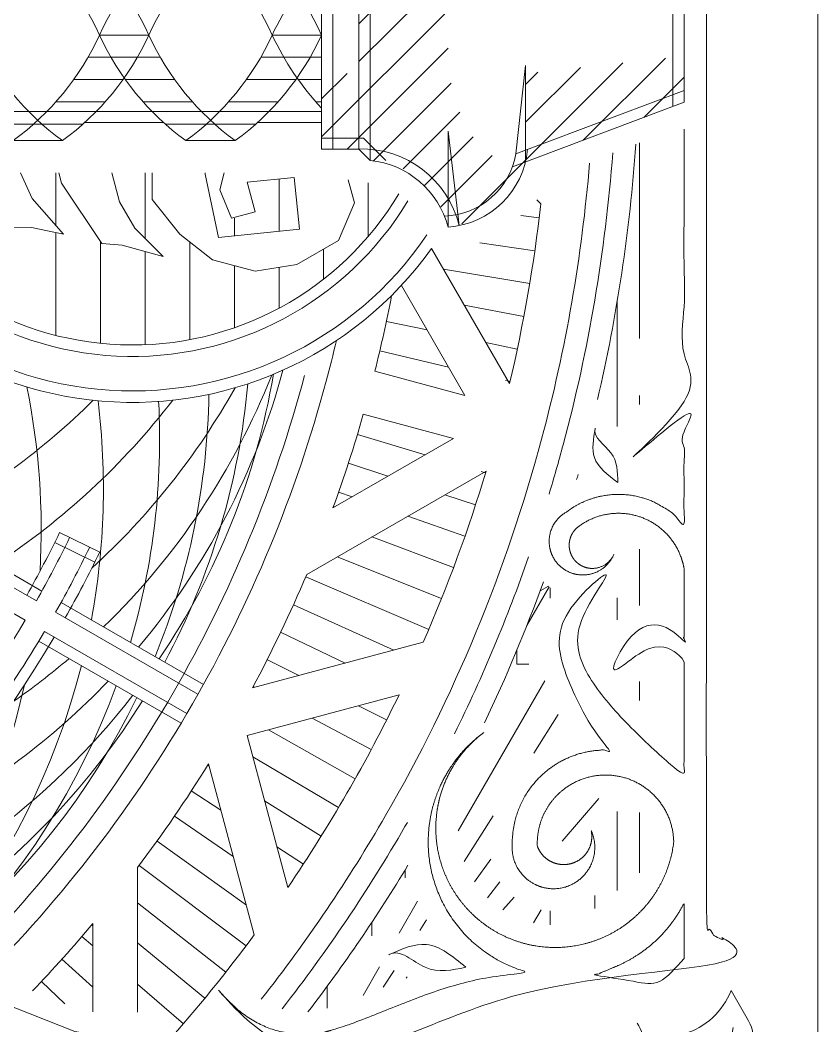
# Model space of a CAD drawing. Header units: inches. Extents: x -1.5 to 24.5, y -14.4 to 30.8.
# Drawn here: x 19.899 to 20.458, y 28.61 to 29.315 of the extents above; entities that cross this region are included whole.
import ezdxf

# ---------------------------------------------------------------- set-up
doc = ezdxf.new("R2010")
doc.units = ezdxf.units.IN
doc.header["$MEASUREMENT"] = 0
doc.layers.add('NOPLOT', color=5, linetype='Continuous', lineweight=5)

# ---------------------------------------------------------------- blocks, each defined once
blk = doc.blocks.new('HandleStrap')
at = {"layer": 'NOPLOT'}
for p, q in [((-0.02529774804891005, 0.06566534515923905), (-0.02529774804891005, 0.1210659789685735)), ((1.77635683940025e-15, -0.0345856918007339), (-1.77635683940025e-15, 0.0345856918007339)), ((-0.02529774804891005, -0.06566534515923905), (-0.02529774804891005, -0.1210659789685735))]:
    blk.add_line(p, q, dxfattribs=at)
for centre, start, end in [((-0.3062195709558644, -0.188830734984208), 36.11432279072072, 65.33789402438366), ((-0.3062195709558644, -0.2580021185856793), 36.11432279072072, 65.33789402438366), ((-0.3062195709558626, 0.2580021185856811), 294.6621059756164, 323.885677209279), ((-0.3062195709558626, 0.1888307349842098), 294.6621059756164, 323.885677209279)]:
    blk.add_arc(centre, 0.3790584722621901, start, end, dxfattribs=at)
blk = doc.blocks.new('Outline')
at = {"layer": 'NOPLOT', "color": 1}
blk.add_line((-1.0625, 2.5), (-5.015595781836001e-16, 2.5), dxfattribs=at)
blk = doc.blocks.new('BG')
at = {"layer": 'NOPLOT', "color": 5}
for p, q in [((-1.900896346910947, 2.375000000000001), (-1.763879039897381, 2.375000000000001)), ((-1.723991175107866, 2.375000000000001), (-1.717587358487705, 2.375000000000001)), ((-1.616282310110622, 2.375000000000001), (-1.57665834627422, 2.375000000000001)), ((-1.52349738256674, 2.375000000000001), (-1.510245742622708, 2.375000000000001)), ((-1.431815858245461, 2.375000000000001), (-1.389450307664324, 2.375000000000001)), ((-1.789659036589265, 2.359375000000001), (-1.702257977811614, 2.359375000000001)), ((-1.582099177903411, 2.359375000000001), (-1.566807442702986, 2.359375000000001)), ((-1.43240217518877, 2.359375000000001), (-1.376989785963037, 2.359375000000001)), ((-1.373490730234694, 2.343750000000003), (-1.364529264261751, 2.343750000000003)), ((-1.562733101763094, 2.29614352572438), (-1.589804695722458, 2.311773317784213)), ((-1.589164877074017, 2.312500000000001), (-1.581847796921457, 2.312500000000001)), ((-1.352913421563997, 2.312500000000001), (-1.362712184541545, 2.312500000000001)), ((-1.860919135385362, 2.303087725314862), (-1.85812266607345, 2.305884194626775)), ((-1.8484857448555, 2.304759140229624), (-1.850036151949183, 2.291985418938803)), ((-1.586968442974868, 2.305407419490704), (-1.590311480553522, 2.311197730428544)), ((-1.354454396299747, 2.300893759058652), (-1.363516731647168, 2.306125900810972)), ((-1.825355211754617, 2.301693600351874), (-1.830897086787356, 2.263133951505579)), ((-1.802297572079667, 2.298120877455641), (-1.812317244345852, 2.237838054590051)), ((-1.779323945460249, 2.294042694499381), (-1.787200236287381, 2.252339365953847)), ((-1.535728160548546, 2.297465314914771), (-1.535728160548546, 2.289062500000001)), ((-1.732276971987531, 2.284049327382138), (-1.826952055760392, 2.229388642280326)), ((-1.756445411010366, 2.289461018201483), (-1.761116088798016, 2.267399055528414)), ((-1.733673001985485, 2.284378058091807), (-1.734407354779194, 2.281250000000026)), ((-1.545259691325461, 2.289062500000001), (-1.535728160548546, 2.289062500000001)), ((-1.670991484997799, 2.267627930635452), (-1.598414426386, 2.141920777655914)), ((-1.669618122200292, 2.267214604782053), (-1.67054618307149, 2.264138450613202)), ((-1.647355157424535, 2.260230372851014), (-1.654341213144075, 2.238788813824968)), ((-1.723998462603076, 2.252744535179391), (-1.801067202860885, 2.208248877245439)), ((-1.74090111720116, 2.189662969436549), (-1.723998462603074, 2.252744535179391)), ((-1.62525092724063, 2.25275895369197), (-1.639281523569508, 2.212704666335603)), ((-1.743780680881144, 2.241323266131379), (-1.755099518930901, 2.193109405907239)), ((-1.710715935129663, 2.181574874277068), (-1.693813280531579, 2.244656440019909)), ((-1.693813280531579, 2.244656440019908), (-1.645112732308387, 2.160304616140885)), ((-1.603316091493028, 2.244803950423663), (-1.62478021220571, 2.187587658277132)), ((-1.581561228335095, 2.236369199375007), (-1.610793546151099, 2.163362042042045)), ((-1.559996829127778, 2.22745876823501), (-1.596747714266524, 2.141212406331922)), ((-1.769819190250416, 2.226289925737734), (-1.775862597747706, 2.197743869536649)), ((-1.682392011483566, 2.224874221741838), (-1.696696540303227, 2.177460374948342)), ((-1.519016343874227, 2.103919779320204), (-1.551088483340189, 2.223614633314607)), ((-1.485659773788157, 2.100172093278896), (-1.514188923786039, 2.206644330567737)), ((-1.385857588848246, 2.210937500000001), (-1.391507611902634, 2.210937500000001)), ((-1.545523136928701, 2.202844477745216), (-1.577269196378932, 2.132658399318369)), ((-1.667358671089922, 2.198835712372567), (-1.676397954772391, 2.171092398775925)), ((-1.496549920995594, 2.197917499590206), (-1.506555574095373, 2.178156281690232)), ((-1.475850379216352, 2.18714958120258), (-1.497904094739363, 2.145868521172971)), ((-1.345262648045852, 2.187500000000001), (-1.354639712508591, 2.187500000000001)), ((-1.874968081745807, 2.171065073253694), (-1.858828683425635, 2.175389611999907)), ((-1.858828683425635, 2.175389611999907), (-1.832536364283811, 2.164268920002342)), ((-1.652907484865111, 2.173805523601556), (-1.656244097840007, 2.164280222483856)), ((-1.455392280824631, 2.175929719061368), (-1.489649256991427, 2.115061047289442)), ((-1.832536364283811, 2.164268920002342), (-1.81570159017982, 2.135110235920286)), ((-1.536389305541242, 2.168756554939448), (-1.557983212289789, 2.123678727119531)), ((-1.435185491811906, 2.164263323985413), (-1.470770819777613, 2.104161576482166)), ((-1.646224482724898, 2.16070857759162), (-1.645885541685427, 2.161643161246481)), ((-1.415239756974795, 2.152156022135666), (-1.439963345894084, 2.112416414230101)), ((-1.309921579209558, 2.156250000000001), (-1.2944920869414, 2.156250000000001)), ((-1.840516055212916, 2.136841140558928), (-1.876691342230174, 2.133114455359272)), ((-1.834674759567008, 2.080139129194332), (-1.840516055212916, 2.136841140558928)), ((-1.527711968217787, 2.136372291173904), (-1.539006176608087, 2.114066169746068)), ((-1.395564695215613, 2.139613652301958), (-1.407675585376822, 2.12106789358611)), ((-1.876691342230174, 2.133114455359272), (-1.87331323138207, 2.100322812663652)), ((-1.81570159017982, 2.135110235920286), (-1.811052559528072, 2.105729000503391)), ((-1.485659773788159, 2.100172093278896), (-1.379187536499318, 2.128701243276775)), ((-1.87331323138207, 2.100322812663652), (-1.852549932024374, 2.105886321958756)), ((-1.852549932024374, 2.105886321958756), (-1.848113966361538, 2.089354223414059)), ((-1.852549932024374, 2.105886321958756), (-1.852549932024374, 2.105886321958756)), ((-1.852549932024374, 2.105886321958756), (-1.852549932024374, 2.105886321958756)), ((-1.852549932024374, 2.105886321958756), (-1.852549932024374, 2.105886321958756)), ((-1.811052559528072, 2.105729000503391), (-1.819027033247764, 2.075967859417868)), ((-1.519449963499287, 2.105538069792088), (-1.52002595111199, 2.104459912272941)), ((-1.465735897427942, 2.073158299221898), (-1.346041043433539, 2.105230438687859)), ((-1.366811199002932, 2.099665092276372), (-1.411721096187472, 2.037079159108998)), ((-1.3382577520431, 2.099437652390311), (-1.39457384986579, 2.024487271297049)), ((-1.848113966361538, 2.089354223414059), (-1.868138085908782, 2.080962128298153)), ((-1.848113966361538, 2.089354223414059), (-1.848113966361538, 2.089354223414059)), ((-1.400899121808699, 2.090531260888912), (-1.429140712473894, 2.049291475167759)), ((-1.868138085908782, 2.080962128298153), (-1.879905994539483, 2.084115329912352)), ((-1.879074594798269, 2.07072362044563), (-1.834674759567008, 2.080139129194332)), ((-1.433283385574244, 2.081853923565459), (-1.4469539491955, 2.060919791469904)), ((-1.319758892713534, 2.085217550429424), (-1.368368786713964, 2.023398041922784)), ((-1.819027033247764, 2.075967859417868), (-1.837037744869562, 2.053124975453389)), ((-1.464117606956059, 2.073591918846958), (-1.464763324950571, 2.072554020182519)), ((-1.879905994539483, 2.070839816120303), (-1.879074594798269, 2.07072362044563)), ((-1.521353616322829, 2.069598544491575), (-1.57892182468855, 1.96988748270144)), ((-1.514538960491592, 2.065776874627373), (-1.572100331785045, 1.966077654993782)), ((-1.301576752451835, 2.070594661803129), (-1.340395454604741, 2.023398041922784)), ((-1.558568684850911, 1.958265154993782), (-1.501007313557459, 2.057964374627371)), ((-1.837037744869562, 2.053124975453389), (-1.861181437291471, 2.033679877983399)), ((-1.551858530820287, 1.95426248270144), (-1.494290322454567, 2.053973544491579)), ((-1.28372009966049, 2.055576038452019), (-1.311392831877148, 2.023398041922782)), ((-1.841140699008797, 2.021523551009476), (-1.821204740437047, 2.041459509581226)), ((-1.821204740437047, 2.041459509581226), (-1.825640839080286, 2.02525815502376)), ((-1.861181437291471, 2.033679877983399), (-1.879905994539483, 2.033679877983399)), ((-1.825640839080286, 2.02525815502376), (-1.829259573277568, 2.012658130581201)), ((-1.291769785765355, 2.023398041922783), (-1.393127026244162, 2.023398041922784)), ((-1.859583568559522, 2.010875555309738), (-1.841140699008797, 2.021523551009476)), ((-1.879993372150196, 2.005406764919939), (-1.859583568559522, 2.010875555309738)), ((-1.829259573277568, 2.012658130581201), (-1.830519564184101, 1.99852430355855)), ((-1.830519564184101, 1.99852430355855), (-1.872636960217186, 1.970065382155118)), ((-1.627862994144694, 1.968859841541711), (-1.61408862809909, 1.996910720430972)), ((-1.620850355086933, 1.965416289640588), (-1.607075989041331, 1.993467168529851)), ((-1.292011070749501, 1.992148041922783), (-1.353857002135914, 1.992148041922784)), ((-1.352951286049173, 1.991387218544786), (-1.352311383381837, 1.992148041922783)), ((-1.338267497022468, 1.992148041922784), (-1.344848343281646, 1.984495799765077)), ((-1.309365124572848, 1.992148041922783), (-1.328871897091464, 1.97044813582343)), ((-1.872636960217186, 1.970065382155118), (-1.879905994539484, 1.968390657372913)), ((-1.862037849118813, 1.949652571117925), (-1.836926581049511, 1.971585869303214)), ((-1.836926581049511, 1.971585869303214), (-1.8416923352924, 1.949252616157095)), ((-1.297740869168216, 1.972516882065856), (-1.313207775190037, 1.956053033179043)), ((-1.586735762506297, 1.956353345393916), (-1.641435131864576, 1.861611258523402)), ((-1.579913191165062, 1.952545385595201), (-1.634603657775108, 1.857818718736958)), ((-1.879905994539484, 1.941463414708644), (-1.862037849118813, 1.949652571117925)), ((-1.8416923352924, 1.949252616157095), (-1.841460398271394, 1.933445219636555))]:
    blk.add_line(p, q, dxfattribs=at)
at = {"layer": 'NOPLOT', "color": 5, "linetype": 'Continuous'}
for p, q in [((-1.835456211998228, 2.185032797704941), (-1.873012718273101, 2.185032797704941)), ((-1.805501488358928, 2.153782797704941), (-1.82648219875265, 2.153782797704941)), ((-1.839042046464343, 2.122532797704941), (-1.875601247023759, 2.122532797704941)), ((-1.785098229129133, 2.122532797704941), (-1.813711445961786, 2.122532797704941)), ((-1.835822751689051, 2.091282797704941), (-1.848113966361538, 2.091282797704941)), ((-1.771376253256456, 2.091282797704941), (-1.81492340790161, 2.091282797704941)), ((-1.763043179994163, 2.060032797704941), (-1.831591199910491, 2.060032797704941)), ((-1.833881452313335, 2.028782797704941), (-1.879905994539484, 2.028782797704941)), ((-1.759477381479286, 2.028782797704941), (-1.824675755416422, 2.028782797704941)), ((-1.760442699578476, 1.997532797704941), (-1.831986929869316, 1.997532797704941)), ((-1.842998027822816, 1.96628279770494), (-1.879905994539484, 1.96628279770494)), ((-1.766001460314449, 1.96628279770494), (-1.838058218066493, 1.96628279770494))]:
    blk.add_line(p, q, dxfattribs=at)
at = {"layer": 'NOPLOT', "color": 5}
blk.add_lwpolyline([(-1.589820211054322, 1.904135923795412), (-1.566381544230929, 1.944732885595203)], dxfattribs=at)
for centre, radius, start, end in [((-1.9765068607002, 1.250000000000027), 1.125, 76.87330619465783, 86.09612924155716), ((-1.9765068607002, 1.250000000000027), 1.109375, 74.99999999999986, 85.72731583739527), ((-1.9765068607002, 1.250000000000027), 1.09375, 74.99999999999986, 85.28877424992615), ((-1.976506860700241, 1.249999999999999), 1.125, 73.92186987811084, 74.11486955350094), ((-1.976506860700241, 1.249999999999999), 1.109375, 73.13771873613165, 74.99999999999986), ((-1.9765068607002, 1.250000000000027), 1.0625, 76.71096887708543, 83.60279705608228), ((-1.976506860700241, 1.249999999999999), 1.09375, 59.99999999999977, 74.99999999999986), ((-1.976506860700241, 1.249999999999999), 1.125, 64.62727011527998, 70.08775838768489), ((-1.976506860700241, 1.249999999999999), 1.109375, 63.81223521511743, 70.75523825967458), ((-1.976506860700241, 1.249999999999999), 1.0625, 66.39720294391753, 73.2890311229142), ((-1.976506860700244, 2.019846967779628), 0.2574380566915629, 292.0391013997958, 54.48366002569388), ((-1.976506860700241, 2.019846967779628), 0.2493931174199515, 292.7893206209955, 55.83188982486561), ((-1.976506860700241, 2.019846967779628), 0.2252582996051177, 295.3942749917092, 58.91915827717541), ((-1.976506860700241, 2.019846967779628), 0.2172133603335062, 296.4059384378269, 59.20514359584352), ((-1.976506860700241, 1.249999999999999), 1.0625, 59.99999999999977, 64.20689419174647), ((-1.976506860700241, 1.249999999999999), 1.109375, 59.99999999999977, 60.17592527725266), ((-1.976506860700241, 1.249999999999999), 1.109374999999999, 52.04506724056926, 59.99999999999977), ((-1.976506860700241, 1.249999999999999), 1.124999999999999, 52.52611171854031, 58.85816407742117), ((-1.9765068607002, 1.250000000000027), 0.9687499999999998, 75.92416554858386, 79.14030742613888), ((-1.976506860700241, 1.249999999999999), 1.093749999999999, 51.84818697171355, 59.99999999999977), ((-1.976506860700241, 1.249999999999999), 0.9687499999999996, 69.99609047672719, 74.07583445141572), ((-1.976506860700241, 1.249999999999999), 1.062499999999999, 55.79310580825313, 59.99999999999977), ((-1.9765068607002, 1.250000000000027), 0.9374999999999998, 74.99999999999986, 76.79497111840001), ((-1.976506860700241, 1.249999999999999), 0.9374999999999996, 59.99999999999977, 74.99999999999986), ((-1.976506860700241, 1.249999999999999), 0.9218749999999996, 59.99999999999977, 74.99999999999973), ((-1.976506860700241, 1.249999999999999), 0.9687499999999996, 61.81966379887957, 67.02751919421746), ((-1.87282519635604, 1.636945239145518), 0.5056548107895079, 49.97116195777706, 74.9649740057708), ((-1.823205718704148, 1.620101696134008), 0.5056548107895079, 55.84204580912132, 80.38960439671989), ((-1.924218696030845, 1.64716804183376), 0.5056548107895078, 44.20043274158375, 68.42298074659874), ((-1.776209266094916, 1.596925610490067), 0.5056548107895079, 61.77075164116488, 84.99320887204343), ((-1.976506860700241, 1.249999999999999), 1.062499999999999, 48.32554076889031, 53.60279705608206), ((-1.976506860700159, 1.65059518921044), 0.5056548107895079, 42.37741129324132, 60.73272765323519), ((-1.732639960862365, 1.567813531464691), 0.5056548107895078, 67.71857001587836, 89.10049146075357), ((-1.976506860700241, 1.249999999999999), 0.9687499999999994, 52.97248080578213, 58.18033620111997), ((-1.976506860700241, 1.249999999999999), 0.9374999999999994, 44.99999999999982, 59.99999999999977), ((-2.02879502536948, 1.64716804183376), 0.5056548107895079, 33.16781436558129, 52.44964929222224), ((-1.976506860700241, 1.249999999999999), 0.9218749999999994, 44.99999999999982, 59.99999999999977), ((-1.693243285898713, 1.533263574801395), 0.5056548107895079, 73.6473268318386, 93.00208492529454), ((-1.732639960862365, 1.567813531464691), 0.5056548107895078, 14.20043274158776, 64.15795419090936), ((-1.776209266094916, 1.596925610490067), 0.5056548107895079, 12.37741129321563, 58.22924835886589), ((-1.823205718704148, 1.620101696134008), 0.5056548107895079, 19.87741129322251, 52.28142998415242), ((-1.87282519635604, 1.636945239145518), 0.5056548107895079, 27.37741129322951, 46.3526731681936), ((-1.693243285898713, 1.533263574801395), 0.5056548107895079, 19.97116195778106, 70.02883804225436), ((-1.658693329235419, 1.493866899837747), 0.5056548107895079, 79.51624021803774, 96.98633309163199), ((-1.976506860700244, 1.250000000000096), 0.8301943143724346, 60.53918688266022, 64.1162735805495), ((-2.080188525044285, 1.636945239145517), 0.5056548107895079, 28.0424323510191, 44.66266173998549), ((-1.976506860700244, 1.250000000000096), 0.8223818143724346, 60.54430922799735, 64.11883466735102), ((-1.976506860700241, 1.249999999999999), 0.9687499999999994, 46.255440248885, 50.00390952327241), ((-1.658693329235419, 1.493866899837747), 0.5056548107895079, 25.84204580912528, 75.79956725844852), ((-1.976506860700244, 1.250000000000096), 0.8067568143724346, 60.55485155609351, 64.12410564952404), ((-1.924218696030845, 1.64716804183376), 0.5056548107895078, 34.87741129323565, 40.48375978199516), ((-1.976506860700244, 1.250000000000096), 0.7989443143724346, 60.56027736013033, 64.1268184551999), ((-1.976506860700244, 1.250000000000096), 0.8301943143724346, 30.53918688266104, 59.46081311733849), ((-1.629581250210041, 1.450297594605195), 0.5056548107895079, 86.74644722612867, 101.4451830331747), ((-1.976506860700244, 1.250000000000096), 0.8223818143724346, 54.27215154370986, 59.45569077200192), ((-1.976506860700244, 1.250000000000096), 0.8067568143724346, 54.27742252588337, 59.44514844390528), ((-1.629581250210041, 1.450297594605195), 0.5056548107895079, 31.7707516411687, 77.62258870676395)]:
    blk.add_arc(centre, radius, start, end, dxfattribs=at)

msp = doc.modelspace()

# ---------------------------------------------------------------- linework, layer by layer
at = {"layer": 'NOPLOT'}
for p, q in [((20.14440072881653, 29.30481638586646), (20.14440072881653, 29.39273423757359)), ((20.11042945312795, 29.30481638586646), (20.11042945312795, 29.38488318221883)), ((20.11824195312795, 29.30481638586646), (20.11824195312795, 29.38488318221883)), ((20.13654967346177, 29.38488318221883), (20.13654967346177, 29.30481638586646)), ((20.3564633428889, 29.35491009692127), (20.3564633428889, 29.30481638586646)), ((20.3642758428889, 29.35196954560661), (20.3642758428889, 29.30481638586646)), ((20.11042945312795, 29.22474958951409), (20.11042945312795, 29.30481638586646)), ((20.11824195312795, 29.22474958951409), (20.11824195312795, 29.30481638586646)), ((20.13654967346177, 29.30481638586646), (20.13654967346177, 29.22474958951409)), ((20.14440072881653, 29.21689853415934), (20.14440072881653, 29.30481638586646)), ((20.3564633428889, 29.30481638586646), (20.3564633428889, 29.25472267481165)), ((20.3642758428889, 29.30481638586646), (20.3642758428889, 29.25766322612631)), ((20.2464272032722, 29.22165368408559), (20.25320376255436, 29.28354043441874)), ((20.25320376255436, 29.28354043441874), (20.25320376255436, 29.21585674268951)), ((20.3642758428889, 29.26601080052156), (20.2464272032722, 29.22165368408559)), ((20.3642758428889, 29.25766322612631), (20.24399875436531, 29.21239206442625)), ((20.11042945312795, 29.25125210290919), (19.47051386648434, 29.25125210290919)), ((20.09313660722758, 29.24343960290919), (20.11042945312795, 29.24343960290919)), ((20.20675509092425, 29.17130062034758), (20.19896356012965, 29.23753141909457)), ((20.19896356012965, 29.23753141909457), (20.19896356012965, 29.17024645232268)), ((20.13978571691781, 29.23256208951409), (20.11042945312795, 29.23256208951409)), ((20.15538022125272, 29.21696758517919), (20.13978571691781, 29.23256208951409)), ((20.13654967346177, 29.22474958951409), (20.11042945312795, 29.22474958951409)), ((20.13654967346177, 29.22474958951409), (20.14440072881653, 29.21689853415934)), ((20.27620727538594, 28.82862203053507), (20.25893928248264, 28.80170222658102)), ((20.23062815097423, 28.75756680712656), (20.21023110774634, 28.72576899437484)), ((20.22893302351622, 28.72739264175277), (20.21754558756128, 28.71134355270352)), ((20.23535051411438, 28.71147060287649), (20.22664061194214, 28.70033674854082)), ((20.18397456430476, 28.68483655909317), (20.17920509324559, 28.67740122908139)), ((20.16116036699622, 28.64927054268617), (20.15362732658012, 28.63752696760394)), ((20.17039766379702, 28.64489477266439), (20.16966244823325, 28.64385858329745))]:
    msp.add_line(p, q, dxfattribs=at)
at = {"layer": 'NOPLOT', "linetype": 'Continuous'}
for p, q in [((20.19896356012966, 29.34855464534381), (20.13654967346177, 29.28614075867592)), ((20.15668499179262, 29.33279258130126), (20.13654967346177, 29.31265726297041)), ((20.19896356012966, 29.32203814104932), (20.11042945312795, 29.23350403404761)), ((19.9547777823586, 29.30481638586638), (19.98936347415934, 29.30481638586638)), ((20.07584376132717, 29.30481638586638), (20.11042945312795, 29.30481638586638)), ((20.19896356012966, 29.29552163675482), (20.12819151288894, 29.22474958951409)), ((19.94670573714528, 29.28919138586638), (19.99743551937273, 29.28919138586638)), ((20.06777171611385, 29.28919138586638), (20.11042945312795, 29.28919138586638)), ((20.32144303102979, 29.28541858618247), (20.20858151562014, 29.17255707077282)), ((20.35124244383372, 29.2887014946919), (20.29360393611708, 29.23106298697527)), ((20.12830979326618, 29.27790087848033), (20.11042945312795, 29.2600205383421)), ((20.29164361822586, 29.28213567767304), (20.25320376255436, 29.24369582200153)), ((20.26184420542193, 29.27885276916361), (20.25320376255436, 29.27021232629603)), ((19.93663950429968, 29.27356638586638), (19.97122519610042, 29.27356638586638)), ((19.97291606041759, 29.27356638586638), (20.00750175221833, 29.27356638586638)), ((20.05770548326826, 29.27356638586638), (20.09229117506899, 29.27356638586638)), ((20.0939820393862, 29.27356638586638), (20.11042945312795, 29.27356638586638)), ((20.20106317294324, 29.2711047452739), (20.14642461601428, 29.21646618834494)), ((20.3642758428889, 29.27521838945259), (20.33612494838147, 29.24706749494517)), ((19.92415447841028, 29.25794138586638), (19.95874017021101, 29.25794138586638)), ((19.985401086307, 29.25794138586638), (20.01998677810774, 29.25794138586638)), ((20.04522045737885, 29.25794138586638), (20.07980614917959, 29.25794138586638)), ((20.10646706527563, 29.25794138586638), (20.11042945312795, 29.25794138586638)), ((20.20732171405522, 29.25084678209139), (20.16745480297076, 29.21097987100693)), ((19.8799559193704, 29.24231638586638), (19.94311935817904, 29.24231638586638)), ((20.00102189833898, 29.24231638586638), (20.06418533714761, 29.24231638586638)), ((20.21652491157838, 29.23353347532005), (20.18197546502904, 29.19898402877071)), ((20.22988755697024, 29.22037961641741), (20.193823989565, 29.18431604901219))]:
    msp.add_line(p, q, dxfattribs=at)
at = {"layer": 'NOPLOT'}
for points in [[(20.20606869596093, 28.74718547076803), (20.26672513318736, 28.85224550185032)], [(20.30461119292922, 28.76980402205106), (20.27891180587956, 28.73994079251602)], [(20.16468344642921, 28.67550411589517), (20.17766513247967, 28.69798905570246)], [(20.24517047177102, 28.70073265096172), (20.23742542569747, 28.69173274414656)], [(20.13949004458885, 28.63186786389216), (20.15102027851789, 28.65183881488041)]]:
    msp.add_lwpolyline(points, dxfattribs=at)
for points in [[(20.36409020618632, 28.6049236294131, 0.2362185076408132), (20.39718225159084, 28.63527635914769), (20.40941940040345, 28.61408099566448, -0.4142135623730943), (20.40031804810436, 28.5801142864667), (20.38500625001462, 28.57127401571782, 0.121703649698172), (20.39858959087702, 28.6093455050777)], [(19.99096370444934, 28.49746798418451), (19.9773853490908, 28.50591364931764), (19.94879606850689, 28.51583178993571, 2.447930257696947), (19.93043847326809, 28.52220037309938), (19.90834330663226, 28.52986558765526), (19.90880979147693, 28.54325748853699), (19.90955242996902, 28.55510178202376), (19.9063172638338, 28.57536687914738), (19.88605985184606, 28.62678237690931), (19.93747534960799, 28.60652496492157), (19.95774044673161, 28.60328979878635), (19.96958474021838, 28.60403243727844), (19.98297664110011, 28.6044989221231), (19.99064185565599, 28.58240375548728, 2.447930257696944), (19.99701043881965, 28.56404616024848), (20.00692857943772, 28.53545687966457), (20.01537424457086, 28.52187852430603)]]:
    msp.add_lwpolyline(points, format="xyb", dxfattribs=at)
for centre, radius, start, end in [((20.24808496420356, 29.22573225737024), 0.189529236130773, 136.5772879430384, 155.3378940243084), ((20.24808496420394, 29.38390051436275), 0.1895292361310891, 204.6621059756269, 223.4227120568969), ((20.1382512712621, 29.1544727784191), 0.07054041091654038, 13.80133304286806, 91.38224074254754), ((20.19481401424686, 29.23023776699873), 0.05232215363328062, 271.7632654761482, 350.5572451384522), ((20.19481401424687, 29.23023776699872), 0.0601346536332719, 273.9567958904688, 354.7805039339771), ((20.1382512712621, 29.1544727784191), 0.06272791091653888, 14.5640313320562, 84.37403894165611), ((20.30539642847151, 28.59507934840603), 0.03125088293240171, 329.5224100171312, 33.87956599210737)]:
    msp.add_arc(centre, radius, start, end, dxfattribs=at)
for points, weights, knots in [([(20.37990084288715, 29.53011119049995), (20.3799008428889, 29.11621554583661), (20.3799008428889, 28.90697771383313), (20.37990084288882, 28.68487672902167), (20.38011641504778, 28.68084536449607), (20.38185831417918, 28.67720336518707), (20.38486135193061, 28.67450519250651), (20.38786438968204, 28.67180701982595), (20.39167138077846, 28.67046344610544), (20.39570274533589, 28.6706790182644), (20.37840146006938, 28.64069526762099), (20.3724882771607, 28.63205455113229), (20.34959042691058, 28.61929664288293), (20.28608509165403, 28.63869628293358), (20.19452047401627, 28.62813150142123), (20.12411519404366, 28.58810415964647), (20.07577419632224, 28.58793838181809), (20.05215573878314, 28.61040411063061), (20.0423375357413, 28.63072819354027), (20.04478316369347, 28.62841570246144), (20.04722879164563, 28.62610321138262), (20.04967441959779, 28.6237907203038), (20.06828960539031, 28.60618892153593), (20.09321145472422, 28.60025175994705), (20.11776332774415, 28.60756981933239), (20.14881393062338, 28.61682492405032), (20.18156730512906, 28.63472268015841), (20.23048262849404, 28.645188603681), (20.24309725513913, 28.64698738062665), (20.25584299947185, 28.64781772465987), (20.21933386636157, 28.65737033016644), (20.19361660641478, 28.68498901248986), (20.18668804287165, 28.7220856980518), (20.17975947932851, 28.75918238361374), (20.19377406013856, 28.79422179852283), (20.22437392891469, 28.81630838049777), (20.19236850421963, 28.79270785367937), (20.18157120021963, 28.75443579726286), (20.19652288428784, 28.71758774141806), (20.21147456835604, 28.68073968557325), (20.24588722504352, 28.66081228896138), (20.28528841660327, 28.66618613113326), (20.32468960816303, 28.67155997330514), (20.35250894024324, 28.699975054488), (20.35704683511731, 28.73948125129469)], [1, 1, 1, 1, 0.9492530216741811, 0.9492530216741811, 1, 0.9492530216741811, 0.9492530216741811, 1, 1, 1, 1, 1, 1, 1, 1, 1, 1, 1, 1, 1, 0.9106989778850244, 0.9106989778850244, 1, 1, 1, 1, 1, 1, 0.8963494652183451, 0.8963494652183451, 1, 0.8963494652183451, 0.8963494652183451, 1, 0.8598147780488565, 0.8598147780488565, 1, 0.8598147780488565, 0.8598147780488565, 1, 0.8598147780488565, 0.8598147780488565, 1], [28.32836091350346, 28.32836091350346, 28.32836091350346, 28.32836091350346, 29.25997898003033, 29.25997898003033, 29.25997898003033, 30.04537714342786, 30.04537714342786, 30.04537714342786, 30.83077530682539, 30.83077530682539, 30.83077530682539, 30.83981298630981, 30.86236702278407, 30.90284980960194, 31.02949805024263, 31.12845246216244, 31.14316911534844, 31.20102060709699, 31.20102060709699, 31.20102060709699, 32.20102060709699, 32.20102060709699, 32.20102060709699, 33.24812590243573, 33.24812590243573, 33.24812590243573, 33.35307473376375, 33.35307473376375, 33.38863476852443, 33.38863476852443, 33.38863476852443, 34.51887531609604, 34.51887531609604, 34.51887531609604, 35.64911586366766, 35.64911586366766, 35.64911586366766, 36.96999656964709, 36.96999656964709, 36.96999656964709, 38.29087727562653, 38.29087727562653, 38.29087727562653, 39.61175798160595, 39.61175798160595, 39.61175798160595, 39.61175798160595]), ([(20.3570445020666, 28.73946096198322), (20.35668675688222, 28.75709992473404), (20.34749568774444, 28.7721593150486), (20.33197182110048, 28.78054206835302), (20.31644795445652, 28.78892482165743), (20.29881472052158, 28.7883503222775), (20.28386942493479, 28.77897486877565), (20.26892412934799, 28.76959941527379), (20.26073279601975, 28.75397369779114), (20.26152396281853, 28.73634885612835), (20.2653062036807, 28.7261900525421), (20.27497152202191, 28.72132089083954), (20.28536558882303, 28.72427211668259), (20.29595149634952, 28.72727781257258), (20.3015939013538, 28.73672550603236), (20.29922046908349, 28.74747085224366), (20.30439238530225, 28.7359771995571), (20.30203648269713, 28.7235956611887), (20.29300488160811, 28.71480458894341), (20.2839732805191, 28.70601351669813), (20.27153267413366, 28.7039926054641), (20.26018277891704, 28.70947281057201), (20.24883288370043, 28.71495301567993), (20.24267891034755, 28.72595216934851), (20.24394672585913, 28.73849192266672), (20.24394672585913, 28.75677423128903), (20.25120220576492, 28.77355519728919), (20.26452152600276, 28.78607871584283), (20.2778408462406, 28.79860223439647), (20.29503644247336, 28.80481144358617), (20.31328411103618, 28.80368654327608), (20.3117563143873, 28.80536436408467), (20.29860460275291, 28.82023289114554), (20.27959123322067, 28.84943589984075), (20.27493485949677, 28.90106439692277), (20.29880709353556, 28.91856421307228), (20.30998367249946, 28.92675733302624), (20.30296270518562, 28.91730317335933), (20.28994724070197, 28.89977705852828), (20.28978174615721, 28.86604358676724), (20.31580645993786, 28.82835589147223), (20.34178495442379, 28.80522969317045), (20.36039813382906, 28.78866013875743), (20.36169070351565, 28.78750948613177), (20.36298327320224, 28.78635883350611), (20.36427584288883, 28.78520818088045), (20.36427584288883, 28.81224136257255), (20.36427584288883, 28.83927454426465), (20.36427584288883, 28.86630772595675), (20.36073607987, 28.87052995432932), (20.3470403221928, 28.88334898208917), (20.32813187377767, 28.86930697736657), (20.31431656324604, 28.85904729600773), (20.32077580096468, 28.87419446762443), (20.33019509436604, 28.89628308858459), (20.35689535973914, 28.88909513844945), (20.36274634073476, 28.88223481246535), (20.36427584288883, 28.87970891400673), (20.36427584288883, 28.89678646169911), (20.36427584288883, 28.91386400939149), (20.36427584288883, 28.93094155708387), (20.36146092360082, 28.94740823145197), (20.35091768982355, 28.96036644725741), (20.33536760837411, 28.96647137168436), (20.31981752692467, 28.97257629611131), (20.30327445461039, 28.97025209866981), (20.29000856349681, 28.96009871163368), (20.28445376941244, 28.95571001878196), (20.28242079928876, 28.94892891306515), (20.28464497010753, 28.94220809269594), (20.2868691409263, 28.93548727232672), (20.29254597919607, 28.93125763055404), (20.29962219572488, 28.93104901151386), (20.30669841225367, 28.93084039247368), (20.31261456845469, 28.93472825281988), (20.31523081481869, 28.94130636936105), (20.31126661905763, 28.93131007790139), (20.302129832312, 28.92563911511334), (20.29141258449942, 28.92652302138782), (20.28069533668684, 28.9274069276623), (20.2726111163754, 28.93449819503384), (20.27033823673469, 28.9450088900212), (20.26806535709398, 28.95551958500856), (20.27249740130414, 28.96531742533679), (20.28189191011264, 28.9705503877125), (20.30880574792029, 28.9912160355293), (20.34253244538025, 28.98748326930726), (20.36427584288883, 28.96143238966744), (20.36427584288883, 28.98751621520461), (20.36427584288883, 29.01360004074177), (20.36427584288883, 29.03968386627894), (20.36309759425508, 29.03182764106621), (20.35384982651147, 29.01435535915853), (20.33193459831635, 28.99749361444063), (20.3406726061437, 28.98602094407608), (20.34325645308376, 28.98262845178248), (20.33531362725204, 28.98809523624542), (20.31586135235865, 29.00148359404264), (20.3448002505039, 29.02543625621832), (20.35279814212393, 29.05484106005901), (20.34266455584411, 29.07094541280439), (20.33669635441817, 29.08043011233374), (20.34943665798264, 29.07039049970239), (20.36217696154712, 29.06035088707103), (20.36427584288882, 29.04773302323941), (20.36427584288883, 29.12783660338024), (20.36427584288883, 29.20794018352108), (20.36427584288882, 29.23882246926324)], [1, 0.9093131818240062, 0.9093131818240062, 0.9999999999999999, 0.9093131818240061, 0.9093131818240061, 1, 0.9093131818240062, 0.9093131818240062, 0.9920172345161065, 0.8185375261379285, 0.821198447965893, 1, 0.818497328115665, 0.818497328115665, 1, 0.8794346961926607, 0.8794346961926607, 1, 0.8794346961926607, 0.8794346961926607, 1, 0.8794346961926607, 0.8794346961926607, 1, 0.9452533538231613, 0.9452533538231613, 1, 0.9452533538231612, 0.9452533538231612, 1, 1, 1, 1, 1, 1, 1, 1, 1, 1, 1, 1, 1, 1, 1, 1, 1, 1, 1, 1, 1, 1, 1, 1, 1, 1, 1, 1, 1, 1, 1, 0.9139585041111268, 0.9139585041111268, 1, 0.9139585041111268, 0.9139585041111268, 0.9999999999999999, 0.8794346961926683, 0.8794346961926683, 0.9999999999999999, 0.8794346961926683, 0.8794346961926683, 1, 0.8794346961926685, 0.8794346961926685, 1, 0.8689499194259757, 0.8689499194259757, 1, 0.8689499194259757, 0.8689499194259757, 1, 0.8689499194259758, 0.8689499194259758, 1, 0.8142306538609507, 0.8142306538609507, 1, 1, 1, 1, 1, 1, 1, 1, 1, 1, 1, 1, 1, 1, 1, 1, 1, 1, 1, 1, 1], [0, 0, 0, 0, 1.055391028875007, 1.055391028875007, 1.055391028875007, 2.110782057750022, 2.110782057750022, 2.110782057750022, 3.166173086625044, 3.166173086625044, 3.166173086625044, 4.655211658785728, 4.655211658785728, 4.655211658785728, 6.166744843544919, 6.166744843544919, 6.166744843544919, 7.388475319940952, 7.388475319940952, 7.388475319940952, 8.610205796336984, 8.610205796336984, 8.610205796336984, 9.831936272733017, 9.831936272733017, 9.831936272733017, 10.64811860385565, 10.64811860385565, 10.64811860385565, 11.46430093497828, 11.46430093497828, 11.46430093497828, 11.47236398271673, 11.53487089444485, 11.58735981908885, 11.63356827446621, 11.63356827446621, 11.63356827446621, 11.67444285193508, 11.70934153868312, 11.74430717416008, 11.83267021620562, 11.83267021620562, 11.83267021620562, 11.83880648057379, 11.83880648057379, 11.83880648057379, 12.83880648057379, 12.83880648057379, 12.83880648057379, 12.85709478199398, 12.90670242447206, 12.90670242447206, 12.90670242447206, 12.9553873146268, 12.97769799462391, 12.98843505156799, 12.98843505156799, 12.98843505156799, 13.98843505156799, 13.98843505156799, 13.98843505156799, 15.0158127717043, 15.0158127717043, 15.0158127717043, 16.04319049184061, 16.04319049184061, 16.04319049184061, 17.26492096823661, 17.26492096823661, 17.26492096823661, 18.4866514446326, 18.4866514446326, 18.4866514446326, 19.70838192102859, 19.70838192102859, 19.70838192102859, 20.98392403422843, 20.98392403422843, 20.98392403422843, 22.25946614742826, 22.25946614742826, 22.25946614742826, 23.5350082606281, 23.5350082606281, 23.5350082606281, 25.06511331104465, 25.06511331104465, 25.06511331104465, 26.06511331104465, 26.06511331104465, 26.06511331104465, 26.09469968226282, 26.12741727667035, 26.14115387825488, 26.14115387825488, 26.14115387825488, 26.16966530808219, 26.21097942678821, 26.23710970960131, 26.27454941724334, 26.27454941724334, 26.27454941724334, 26.32505701868904, 26.32505701868904, 26.32505701868904, 27.32505701868904, 27.32505701868904, 27.32505701868904, 27.32505701868904]), ([(20.36427584288883, 28.65766953248933), (20.3534894441627, 28.64009412730605), (20.34508241204501, 28.63991948155865), (20.32491363365139, 28.64208182117414), (20.31359830193246, 28.64434952556627), (20.3018880218216, 28.64602698535797), (20.30532237127136, 28.64744994741915), (20.30875672072112, 28.64887290948034), (20.31219107017089, 28.65029587154152), (20.31482674905318, 28.65138791855357), (20.31746242793545, 28.65247996556562), (20.32006239495409, 28.65369947139432), (20.33933364988325, 28.66273858902311), (20.3546241432134, 28.67754695583962), (20.36427584288883, 28.69651881941247), (20.36427584288883, 28.68356905710476), (20.36427584288883, 28.67061929479704), (20.36427584288883, 28.65766953248933)], [1, 1, 1, 1, 1, 1, 1, 1, 1, 1, 1, 1, 0.9638548384450353, 0.9638548384450353, 0.9999999999999999, 1, 1, 1], [0, 0, 0, 0, 0.0426010447825446, 0.0426010447825446, 0.07435146017263383, 0.07435146017263383, 0.07435146017263383, 0.1950205150779499, 0.1950205150779499, 0.1950205150779499, 0.2876275384490715, 0.2876275384490715, 0.2876275384490715, 0.949230917336351, 0.949230917336351, 0.949230917336351, 1.833108874609708, 1.833108874609708, 1.833108874609708, 1.833108874609708])]:
    msp.add_rational_spline(points, weights, degree=3, knots=knots, dxfattribs=at)
for points, knots in [([(20.30204100276627, 29.02905134775732), (20.30073608930039, 29.02184438648707), (20.2978928364235, 29.00614126601129), (20.31090695638171, 28.9964878877627), (20.31794823427647, 28.99126493614632), (20.3177965053171, 28.99861051123761), (20.31750186804961, 29.01287463182485), (20.3000919221876, 29.02270207214097), (20.30210259621292, 29.02926058114503), (20.30213473770086, 29.02936542172854)], [0, 0, 0, 0, 0.02403412227605404, 0.05236752404770088, 0.05236752404770088, 0.05236752404770088, 0.0776611955786885, 0.1014844381528353, 0.1018714494601742, 0.1018714494601742, 0.1018714494601742, 0.1018714494601742]), ([(20.15779184654638, 28.66054577996021), (20.16668388486548, 28.66442657293105), (20.18605858992689, 28.67288236411371), (20.20247262175208, 28.65905154439288), (20.21135341890361, 28.65156839182632), (20.20183830919035, 28.64952299694861), (20.18336124365584, 28.64555111471725), (20.16538176247288, 28.66499527520162), (20.1575409249255, 28.6604025501429), (20.15741558576942, 28.66032913346012)], [0, 0, 0, 0, 0.03183705327708995, 0.06936919243175611, 0.06936919243175611, 0.06936919243175611, 0.1028747208989892, 0.1344324301572897, 0.1349450887627947, 0.1349450887627947, 0.1349450887627947, 0.1349450887627947])]:
    msp.add_open_spline(points, degree=3, knots=knots, dxfattribs=at)

# ---------------------------------------------------------------- block references
at = {"color": 1, "rotation": 270}
msp.add_blockref('Outline', (17.95802584288892, 29.30481638586647), dxfattribs=at)
at = {"color": 1, "xscale": -1, "rotation": 270}
msp.add_blockref('Outline', (17.95802584288892, 29.30481638586647), dxfattribs=at)
at = {"layer": 'NOPLOT', "rotation": 270}
msp.add_blockref('BG', (17.95802584288892, 27.32830952516623), dxfattribs=at)
at = {"layer": 'NOPLOT', "yscale": 0.5, "zscale": 0.5, "rotation": 270}
for p, xscale in [((19.91153763877472, 29.37884204284819), -0.5), ((20.03260361774329, 29.37884204284819), -0.5), ((19.91153763877472, 29.23079072888473), 0.5), ((20.03260361774329, 29.23079072888474), 0.5)]:
    msp.add_blockref('HandleStrap', p, dxfattribs=dict(at, xscale=xscale))

doc.saveas('drawing.dxf')
